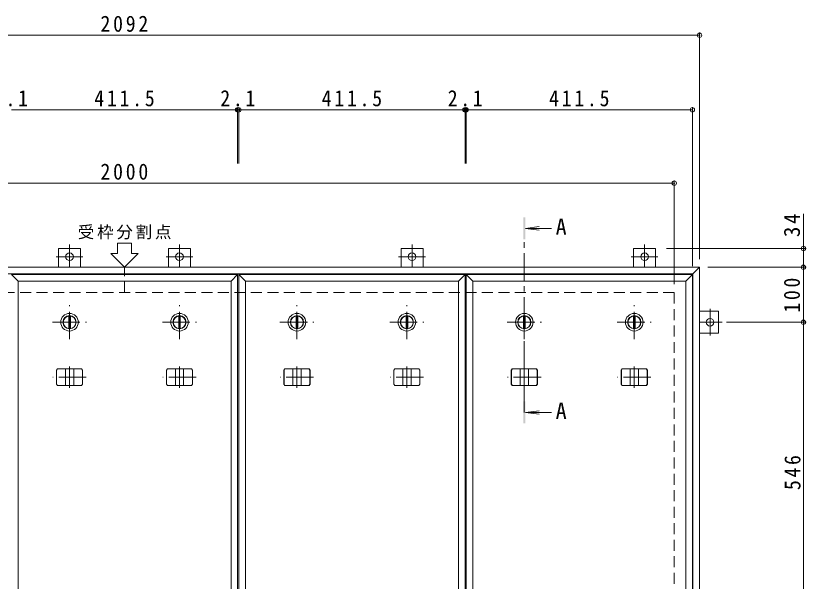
# Model space of a CAD drawing. Units: millimetres at full size, sheet at 1:10. Extents: x -2620 to 2671, y -1958 to 1823.
# Drawn here: x -1275 to 163, y 793 to 1823 of the extents above; entities that cross this region are included whole.
import ezdxf
from ezdxf.enums import TextEntityAlignment as Align

# ---------------------------------------------------------------- set-up
doc = ezdxf.new("R2010")
doc.units = ezdxf.units.MM
doc.header["$LTSCALE"] = 10
doc.header["$PDMODE"] = 32
doc.header["$PDSIZE"] = 8
doc.linetypes.add('CHAIN1', pattern=[8, 5, -1, 1, -1])
doc.linetypes.add('DASHED2', pattern=[3, 2, -1])
for name, color, linetype, lineweight in [('C-1', 2, 'DASHED2', 9), ('C-2', 3, 'Continuous', 9), ('C-3', 4, 'Continuous', 9), ('C-5', 7, 'Continuous', 9), ('C-C', 2, 'Continuous', 9), ('C-E', 3, 'Continuous', 9), ('C-F', 7, 'Continuous', 9)]:
    doc.layers.add(name, color=color, linetype=linetype, lineweight=lineweight)
doc.styles.add('ＭＳ ゴシック', font='')
doc.styles.get('ＭＳ ゴシック').set_extended_font_data('MS Gothic')

msp = doc.modelspace()

# ---------------------------------------------------------------- linework, layer by layer
at = {"layer": 'C-1'}
for p, q in [((-1076.96, 1318.84), (-1076.96, 1364.84)), ((-2076.96, 1318.84), (-76.96, 1318.84)), ((-76.96, 1318.84), (-76.96, 118.84))]:
    msp.add_line(p, q, dxfattribs=at)
at = {"layer": 'C-2'}
for p, q in [((-871.21, 1351.84), (-871.21, 85.84)), ((-869.08, 1351.84), (-869.08, 85.84)), ((-457.58, 1351.84), (-457.58, 85.84)), ((-455.46, 1351.84), (-455.46, 85.84)), ((-43.96, 1351.84), (-43.96, 85.84)), ((-1270.71, 1339.84), (-1270.71, 97.84)), ((-883.21, 1339.84), (-883.21, 97.84)), ((-857.08, 1339.84), (-857.08, 97.84)), ((-469.58, 1339.84), (-469.58, 97.84)), ((-443.46, 1339.84), (-443.46, 97.84)), ((-55.96, 1339.84), (-55.96, 97.84))]:
    msp.add_line(p, q, dxfattribs=at)
for points in [[(-1270.71, 1339.84), (-1282.71, 1351.84), (-871.21, 1351.84)], [(-1270.71, 1339.84), (-883.21, 1339.84), (-871.21, 1351.84)], [(-857.08, 1339.84), (-869.08, 1351.84), (-457.58, 1351.84)], [(-857.08, 1339.84), (-469.58, 1339.84), (-457.58, 1351.84)], [(-443.46, 1339.84), (-455.46, 1351.84), (-43.96, 1351.84)], [(-443.46, 1339.84), (-55.96, 1339.84), (-43.96, 1351.84)]]:
    msp.add_lwpolyline(points, dxfattribs=at)
at = {"layer": 'C-3', "color": 2}
for p, q in [((-2122.96, 1364.84), (-30.96, 1364.84)), ((-2110.96, 1352.84), (-42.96, 1352.84)), ((-42.96, 1352.84), (-30.96, 1364.84)), ((-42.96, 84.84), (-42.96, 1352.84)), ((-30.96, 1364.84), (-30.96, 72.84))]:
    msp.add_line(p, q, dxfattribs=at)
at = {"layer": 'C-3'}
for p, q in [((-1200.79, 1177.84), (-1199.06, 1179.84)), ((-1200.39, 1177.84), (-1198.66, 1179.84)), ((-1154.86, 1179.84), (-1199.06, 1179.84)), ((-1184.46, 1149.84), (-1184.46, 1179.84)), ((-1169.46, 1149.84), (-1169.46, 1179.84)), ((-1153.52, 1177.84), (-1155.26, 1179.84)), ((-1153.12, 1177.84), (-1154.86, 1179.84)), ((-1000.79, 1177.84), (-999.06, 1179.84)), ((-1000.39, 1177.84), (-998.66, 1179.84)), ((-954.86, 1179.84), (-999.06, 1179.84)), ((-984.46, 1149.84), (-984.46, 1179.84)), ((-969.46, 1149.84), (-969.46, 1179.84)), ((-953.52, 1177.84), (-955.26, 1179.84)), ((-953.12, 1177.84), (-954.86, 1179.84)), ((-787.17, 1177.84), (-785.44, 1179.84)), ((-786.77, 1177.84), (-785.04, 1179.84)), ((-741.23, 1179.84), (-785.44, 1179.84)), ((-770.83, 1149.84), (-770.83, 1179.84)), ((-755.83, 1149.84), (-755.83, 1179.84)), ((-739.9, 1177.84), (-741.63, 1179.84)), ((-739.5, 1177.84), (-741.23, 1179.84)), ((-587.17, 1177.84), (-585.44, 1179.84)), ((-586.77, 1177.84), (-585.04, 1179.84)), ((-541.23, 1179.84), (-585.44, 1179.84)), ((-570.83, 1149.84), (-570.83, 1179.84)), ((-555.83, 1149.84), (-555.83, 1179.84)), ((-539.9, 1177.84), (-541.63, 1179.84)), ((-539.5, 1177.84), (-541.23, 1179.84)), ((-373.54, 1177.84), (-371.81, 1179.84)), ((-373.14, 1177.84), (-371.41, 1179.84)), ((-327.61, 1179.84), (-371.81, 1179.84)), ((-357.21, 1149.84), (-357.21, 1179.84)), ((-342.21, 1149.84), (-342.21, 1179.84)), ((-326.27, 1177.84), (-328.01, 1179.84)), ((-325.87, 1177.84), (-327.61, 1179.84)), ((-173.54, 1177.84), (-171.81, 1179.84)), ((-173.14, 1177.84), (-171.41, 1179.84)), ((-127.61, 1179.84), (-171.81, 1179.84)), ((-157.21, 1149.84), (-157.21, 1179.84)), ((-142.21, 1149.84), (-142.21, 1179.84)), ((-126.27, 1177.84), (-128.01, 1179.84)), ((-125.87, 1177.84), (-127.61, 1179.84)), ((-1200.79, 1151.84), (-1200.79, 1177.84)), ((-1200.39, 1177.84), (-1200.79, 1177.84)), ((-1200.39, 1151.84), (-1200.39, 1177.84)), ((-1153.52, 1151.84), (-1153.52, 1177.84)), ((-1153.52, 1177.84), (-1153.12, 1177.84)), ((-1153.12, 1151.84), (-1153.12, 1177.84)), ((-1000.79, 1151.84), (-1000.79, 1177.84)), ((-1000.39, 1177.84), (-1000.79, 1177.84)), ((-1000.39, 1151.84), (-1000.39, 1177.84)), ((-953.52, 1151.84), (-953.52, 1177.84)), ((-953.52, 1177.84), (-953.12, 1177.84)), ((-953.12, 1151.84), (-953.12, 1177.84)), ((-787.17, 1151.84), (-787.17, 1177.84)), ((-786.77, 1177.84), (-787.17, 1177.84)), ((-786.77, 1151.84), (-786.77, 1177.84)), ((-739.9, 1151.84), (-739.9, 1177.84)), ((-739.9, 1177.84), (-739.5, 1177.84)), ((-739.5, 1151.84), (-739.5, 1177.84)), ((-587.17, 1151.84), (-587.17, 1177.84)), ((-586.77, 1177.84), (-587.17, 1177.84)), ((-586.77, 1151.84), (-586.77, 1177.84)), ((-539.9, 1151.84), (-539.9, 1177.84)), ((-539.9, 1177.84), (-539.5, 1177.84)), ((-539.5, 1151.84), (-539.5, 1177.84)), ((-373.54, 1151.84), (-373.54, 1177.84)), ((-373.14, 1177.84), (-373.54, 1177.84)), ((-373.14, 1151.84), (-373.14, 1177.84)), ((-326.27, 1151.84), (-326.27, 1177.84)), ((-326.27, 1177.84), (-325.87, 1177.84)), ((-325.87, 1151.84), (-325.87, 1177.84)), ((-173.54, 1151.84), (-173.54, 1177.84)), ((-173.14, 1177.84), (-173.54, 1177.84)), ((-173.14, 1151.84), (-173.14, 1177.84)), ((-126.27, 1151.84), (-126.27, 1177.84)), ((-126.27, 1177.84), (-125.87, 1177.84)), ((-125.87, 1151.84), (-125.87, 1177.84)), ((-1200.79, 1151.84), (-1199.06, 1149.84)), ((-1200.39, 1151.84), (-1200.79, 1151.84)), ((-1200.39, 1151.84), (-1198.66, 1149.84)), ((-1153.52, 1151.84), (-1155.26, 1149.84)), ((-1153.12, 1151.84), (-1154.86, 1149.84)), ((-1153.52, 1151.84), (-1153.12, 1151.84)), ((-1000.79, 1151.84), (-999.06, 1149.84)), ((-1000.39, 1151.84), (-1000.79, 1151.84)), ((-1000.39, 1151.84), (-998.66, 1149.84)), ((-953.52, 1151.84), (-955.26, 1149.84)), ((-953.12, 1151.84), (-954.86, 1149.84)), ((-953.52, 1151.84), (-953.12, 1151.84)), ((-787.17, 1151.84), (-785.44, 1149.84)), ((-786.77, 1151.84), (-787.17, 1151.84)), ((-786.77, 1151.84), (-785.04, 1149.84)), ((-739.9, 1151.84), (-741.63, 1149.84)), ((-739.5, 1151.84), (-741.23, 1149.84)), ((-739.9, 1151.84), (-739.5, 1151.84)), ((-587.17, 1151.84), (-585.44, 1149.84)), ((-586.77, 1151.84), (-587.17, 1151.84)), ((-586.77, 1151.84), (-585.04, 1149.84)), ((-539.9, 1151.84), (-541.63, 1149.84)), ((-539.5, 1151.84), (-541.23, 1149.84)), ((-539.9, 1151.84), (-539.5, 1151.84)), ((-373.54, 1151.84), (-371.81, 1149.84)), ((-373.14, 1151.84), (-373.54, 1151.84)), ((-373.14, 1151.84), (-371.41, 1149.84)), ((-326.27, 1151.84), (-328.01, 1149.84)), ((-325.87, 1151.84), (-327.61, 1149.84)), ((-326.27, 1151.84), (-325.87, 1151.84)), ((-173.54, 1151.84), (-171.81, 1149.84)), ((-173.14, 1151.84), (-173.54, 1151.84)), ((-173.14, 1151.84), (-171.41, 1149.84)), ((-126.27, 1151.84), (-128.01, 1149.84)), ((-125.87, 1151.84), (-127.61, 1149.84)), ((-126.27, 1151.84), (-125.87, 1151.84)), ((-1199.06, 1149.84), (-1154.86, 1149.84)), ((-999.06, 1149.84), (-954.86, 1149.84)), ((-785.44, 1149.84), (-741.23, 1149.84)), ((-585.44, 1149.84), (-541.23, 1149.84)), ((-371.81, 1149.84), (-327.61, 1149.84)), ((-171.81, 1149.84), (-127.61, 1149.84))]:
    msp.add_line(p, q, dxfattribs=at)
at = {"layer": 'C-3', "linetype": 'CHAIN1'}
for p, q in [((-1176.96, 1145.39), (-1176.96, 1184.3)), ((-976.96, 1145.39), (-976.96, 1184.3)), ((-763.33, 1145.39), (-763.33, 1184.3)), ((-563.33, 1145.39), (-563.33, 1184.3)), ((-349.71, 1145.39), (-349.71, 1184.3)), ((-149.71, 1145.39), (-149.71, 1184.3)), ((-1146.57, 1164.84), (-1207.34, 1164.84)), ((-946.57, 1164.84), (-1007.34, 1164.84)), ((-732.95, 1164.84), (-793.72, 1164.84)), ((-532.95, 1164.84), (-593.72, 1164.84)), ((-319.32, 1164.84), (-380.09, 1164.84)), ((-119.32, 1164.84), (-180.09, 1164.84))]:
    msp.add_line(p, q, dxfattribs=at)
at = {"layer": 'C-5', "color": 4}
for p, q in [((-347.71, 1435.66), (-322.92, 1438.92)), ((-347.71, 1435.66), (-322.92, 1432.4)), ((-347.71, 1435.66), (-300.24, 1435.66)), ((-347.71, 1100.54), (-322.92, 1103.8)), ((-347.71, 1100.54), (-322.92, 1097.27)), ((-347.71, 1100.54), (-300.24, 1100.54))]:
    msp.add_line(p, q, dxfattribs=at)
at = {"layer": 'C-5', "color": 4, "linetype": 'CHAIN1'}
msp.add_line((-349.71, 1100.54), (-349.71, 1415.66), dxfattribs=at)
at = {"layer": 'C-5'}
for p, q in [((-1064.46, 1389.84), (-1064.46, 1408.54)), ((-1076.96, 1364.84), (-1101.96, 1389.84)), ((-1101.96, 1389.84), (-1089.46, 1389.84)), ((-1076.96, 1364.84), (-1051.96, 1389.84)), ((-1064.46, 1389.84), (-1051.96, 1389.84))]:
    msp.add_line(p, q, dxfattribs=at)
msp.add_lwpolyline([(-1089.46, 1389.84), (-1089.46, 1408.54), (-1064.46, 1408.54)], dxfattribs=at)
at = {"layer": 'C-5', "color": 4}
for points in [[(-347.71, 1455.66), (-351.71, 1455.66), (-347.71, 1415.66), (-351.71, 1415.66)], [(-347.71, 1080.54), (-351.71, 1080.54), (-347.71, 1120.54), (-351.71, 1120.54)]]:
    msp.add_solid(points, dxfattribs=at)
at = {"layer": 'C-C', "linetype": 'CHAIN1'}
for p, q in [((-1176.96, 1233.84), (-1176.96, 1295.84)), ((-976.96, 1233.84), (-976.96, 1295.84)), ((-763.33, 1233.84), (-763.33, 1295.84)), ((-563.33, 1233.84), (-563.33, 1295.84)), ((-349.71, 1233.84), (-349.71, 1295.84)), ((-149.71, 1233.84), (-149.71, 1295.84)), ((-1207.96, 1264.84), (-1145.96, 1264.84)), ((-1007.96, 1264.84), (-945.96, 1264.84)), ((-794.33, 1264.84), (-732.33, 1264.84)), ((-594.33, 1264.84), (-532.33, 1264.84)), ((-380.71, 1264.84), (-318.71, 1264.84)), ((-180.71, 1264.84), (-118.71, 1264.84))]:
    msp.add_line(p, q, dxfattribs=at)
at = {"layer": 'C-C'}
for p, q in [((-1178.46, 1276.24), (-1178.46, 1253.44)), ((-1175.46, 1276.24), (-1175.46, 1253.44)), ((-978.46, 1276.24), (-978.46, 1253.44)), ((-975.46, 1276.24), (-975.46, 1253.44)), ((-764.83, 1276.24), (-764.83, 1253.44)), ((-761.83, 1276.24), (-761.83, 1253.44)), ((-564.83, 1276.24), (-564.83, 1253.44)), ((-561.83, 1276.24), (-561.83, 1253.44)), ((-351.21, 1276.24), (-351.21, 1253.44)), ((-348.21, 1276.24), (-348.21, 1253.44)), ((-151.21, 1276.24), (-151.21, 1253.44)), ((-148.21, 1276.24), (-148.21, 1253.44))]:
    msp.add_line(p, q, dxfattribs=at)
for centre, radius in [((-1176.96, 1264.84), 16), ((-976.96, 1264.84), 16), ((-763.33, 1264.84), 16), ((-563.33, 1264.84), 16), ((-349.71, 1264.84), 16), ((-149.71, 1264.84), 16), ((-1176.96, 1264.84), 12), ((-1176.96, 1264.84), 11.5), ((-976.96, 1264.84), 12), ((-976.96, 1264.84), 11.5), ((-763.33, 1264.84), 12), ((-763.33, 1264.84), 11.5), ((-563.33, 1264.84), 12), ((-563.33, 1264.84), 11.5), ((-349.71, 1264.84), 12), ((-349.71, 1264.84), 11.5), ((-149.71, 1264.84), 12), ((-149.71, 1264.84), 11.5)]:
    msp.add_circle(centre, radius, dxfattribs=at)
at = {"layer": 'C-E'}
for p, q in [((-1156.96, 1399.04), (-1196.96, 1399.04)), ((-1196.96, 1399.04), (-1196.96, 1364.84)), ((-1156.96, 1399.04), (-1156.96, 1364.84)), ((-956.96, 1399.04), (-996.96, 1399.04)), ((-996.96, 1399.04), (-996.96, 1364.84)), ((-956.96, 1399.04), (-956.96, 1364.84)), ((-573.96, 1399.04), (-533.96, 1399.04)), ((-573.96, 1399.04), (-573.96, 1364.84)), ((-533.96, 1399.04), (-533.96, 1364.84)), ((-150.96, 1399.04), (-110.96, 1399.04)), ((-150.96, 1399.04), (-150.96, 1364.84)), ((-110.96, 1399.04), (-110.96, 1364.84)), ((3.24, 1284.84), (-30.96, 1284.84)), ((3.24, 1284.84), (3.24, 1244.84)), ((3.24, 1244.84), (-30.96, 1244.84))]:
    msp.add_line(p, q, dxfattribs=at)
at = {"layer": 'C-E', "linetype": 'CHAIN1'}
for p, q in [((-1176.96, 1406.02), (-1176.96, 1364.84)), ((-976.96, 1406.02), (-976.96, 1364.84)), ((-553.96, 1406.02), (-553.96, 1364.84)), ((-130.96, 1406.02), (-130.96, 1364.84)), ((-1201.34, 1384.04), (-1152.58, 1384.04)), ((-1001.34, 1384.04), (-952.58, 1384.04)), ((-529.58, 1384.04), (-578.34, 1384.04)), ((-106.58, 1384.04), (-155.34, 1384.04)), ((-11.76, 1240.47), (-11.76, 1289.22)), ((10.21, 1264.84), (-30.96, 1264.84))]:
    msp.add_line(p, q, dxfattribs=at)
at = {"layer": 'C-E'}
for centre in [(-1176.96, 1384.04), (-976.96, 1384.04), (-553.96, 1384.04), (-130.96, 1384.04), (-11.76, 1264.84)]:
    msp.add_circle(centre, 7, dxfattribs=at)
at = {"layer": 'C-F'}
for p, q in [((-2122.96, 1787.14), (-30.96, 1787.14)), ((-30.96, 1379.84), (-30.96, 1792.14)), ((-871.21, 1654.51), (-871.21, 1553.94)), ((-869.08, 1654.51), (-869.08, 1553.94)), ((-457.58, 1654.51), (-457.58, 1553.94)), ((-455.46, 1654.51), (-455.46, 1553.94)), ((-43.96, 1366.84), (-43.96, 1656.51)), ((-1282.71, 1651.51), (-871.21, 1651.51)), ((-871.21, 1651.51), (-869.08, 1651.51)), ((-869.08, 1651.51), (-457.58, 1651.51)), ((-457.58, 1651.51), (-455.46, 1651.51)), ((-455.46, 1651.51), (-43.96, 1651.51)), ((-2076.96, 1517.95), (-76.96, 1517.95)), ((-76.96, 1333.84), (-76.96, 1522.95)), ((158.04, 1399.04), (158.04, 1462.33)), ((163.04, 1399.04), (-90.96, 1399.04)), ((158.04, 1364.84), (158.04, 1399.04)), ((-15.96, 1364.84), (163.04, 1364.84)), ((158.04, 1264.84), (158.04, 1364.84)), ((17.97, 1264.84), (163.04, 1264.84)), ((158.04, 1264.84), (158.04, 718.84))]:
    msp.add_line(p, q, dxfattribs=at)
for p in [(-30.96, 1787.14), (-871.21, 1651.51), (-869.08, 1651.51), (-457.58, 1651.51), (-455.46, 1651.51), (-43.96, 1651.51), (-76.96, 1517.95), (158.04, 1399.04), (158.04, 1364.84), (158.04, 1264.84)]:
    msp.add_point(p, dxfattribs=at)

# ---------------------------------------------------------------- texts
at = {"layer": 'C-5', "color": 2, "style": 'ＭＳ ゴシック'}
for p in [(-292.68, 1415.26), (-292.68, 1080.14)]:
    msp.add_text('A', height=29.33, dxfattribs=at).set_placement(p, align=Align.BOTTOM_LEFT)
at = {"layer": 'C-5', "insert": (-1161.96, 1415.55), "char_height": 21.99, "attachment_point": 7, "style": 'ＭＳ ゴシック'}
msp.add_mtext('\\T1.17;受枠分割点', dxfattribs=at)
at = {"layer": 'C-F', "color": 2, "char_height": 29.33, "attachment_point": 7, "style": 'ＭＳ ゴシック'}
for s, insert in [('\\T1.28;\\W0.9;2092', (-1120.71, 1793.14)), ('\\T1.27;\\W0.9;2.1', (-1316.27, 1657.51)), ('\\T1.28;\\W0.9;411.5', (-1131.96, 1657.51)), ('\\T1.27;\\W0.9;2.1', (-902.65, 1657.51)), ('\\T1.28;\\W0.9;411.5', (-718.33, 1657.51)), ('\\T1.27;\\W0.9;2.1', (-489.02, 1657.51)), ('\\T1.28;\\W0.9;411.5', (-304.71, 1657.51)), ('\\T1.28;\\W0.9;2000', (-1120.71, 1523.95))]:
    msp.add_mtext(s, dxfattribs=dict(at, insert=insert))
at = {"layer": 'C-F', "color": 2, "char_height": 29.33, "attachment_point": 7, "rotation": 90, "style": 'ＭＳ ゴシック'}
for s, insert in [('\\T1.27;\\W0.95;34', (152.04, 1419.83)), ('\\T1.27;\\W0.9;100', (152.04, 1282.34)), ('\\T1.27;\\W0.9;546', (153.04, 959.34))]:
    msp.add_mtext(s, dxfattribs=dict(at, insert=insert))

doc.saveas('drawing.dxf')
